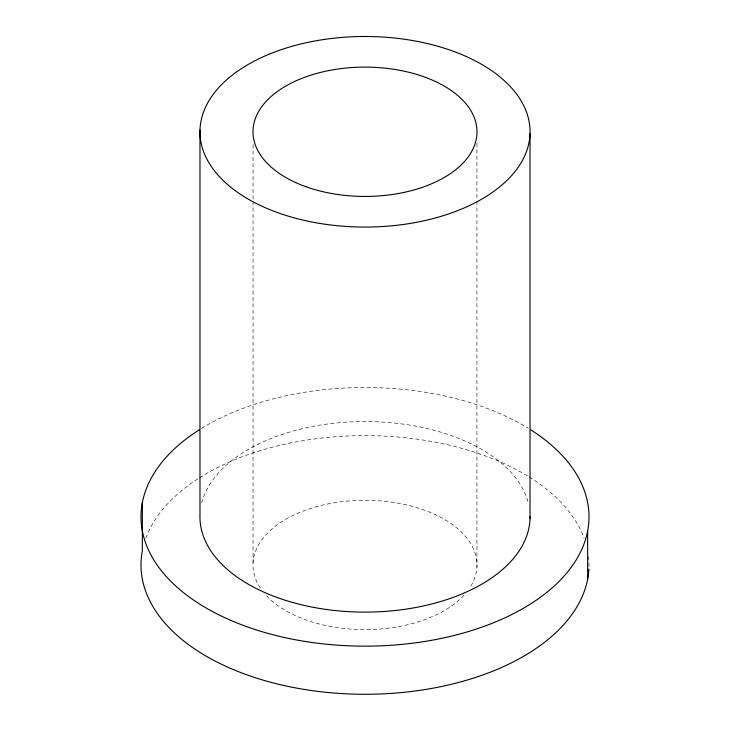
<?xml version="1.0" encoding="UTF-8"?>
<svg xmlns="http://www.w3.org/2000/svg" width="730" height="730" viewBox="0 0 730 730"><rect width="100%" height="100%" fill="white"/><g stroke="black" fill="none" stroke-linecap="round" stroke-linejoin="round"><path stroke-width="0.55" stroke-dasharray="3.65 2.74" d="M476.936 143.117L476.936 200.12M476.936 201.261L476.936 567.183M253.064 144.367L253.064 200.23M253.064 201.37L253.064 562.73M145.827 538.247A224 129.329 0 0 1 198.56 478.405M199.5 477.803A224 129.329 0 0 1 528.246 476.398M529.186 476.973A224 129.329 0 0 1 584.137 538.156M588.535 556.589A224 129.329 0 0 1 588.946 567.931M260.418 588.097A112 64.66 0 0 1 365.146 500.296A112 64.66 0 0 1 469.472 588.261M464.052 595.133A112 64.66 0 0 1 365.201 629.616A112 64.66 0 0 1 266.131 595.342M201.407 428.483A224 129.329 0 0 1 528.246 428.273M201.662 503.116A165.053 95.292 0 0 1 365.338 421.529A165.053 95.292 0 0 1 528.429 503.499"/><path stroke-width="1.09" d="M587.65 531.029L587.65 579.155M530.026 133.608A165.053 95.292 0 0 1 279.745 213.37A165.053 95.292 0 0 1 285.238 48.353A165.053 95.292 0 0 1 530.026 133.608L530.026 518.656M199.974 129.949L199.974 514.997A165.053 95.292 0 0 0 363.695 612.114A165.053 95.292 0 0 0 530.053 516.502M142.35 502.623L142.35 550.758A224 129.329 0 0 0 349.132 693.956A224 129.329 0 0 0 588.891 569.062M531.029 430.007A224 129.329 0 0 1 520.572 609.869A224 129.329 0 0 1 208.862 609.559A224 129.329 0 0 1 199.5 429.669M305.697 186.634A112 64.66 0 0 0 476.936 134.001A112 64.66 0 0 0 312.367 74.697A112 64.66 0 0 0 305.697 186.634"/></g></svg>
